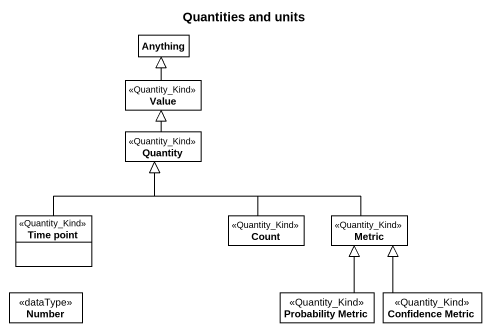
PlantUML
@startuml
title Quantities and units
hide circle
hide empty members
class Anything
class Value <<Quantity_Kind>>
class Quantity <<Quantity_Kind>>
class "Time point" as Time_point <<Quantity_Kind>>
class Count <<Quantity_Kind>>
class Metric <<Quantity_Kind>>
class Number <<dataType>>
class "Probability Metric" as Probability_Metric <<Quantity_Kind>>
class "Confidence Metric" as Confidence_Metric <<Quantity_Kind>>
Value -up-|> Anything
Quantity -up-|> Value
Time_point -up-|> Quantity
Count -up-|> Quantity
Metric -left-|> Quantity
Probability_Metric -up-|> Metric
Confidence_Metric -up-|> Metric
@enduml
